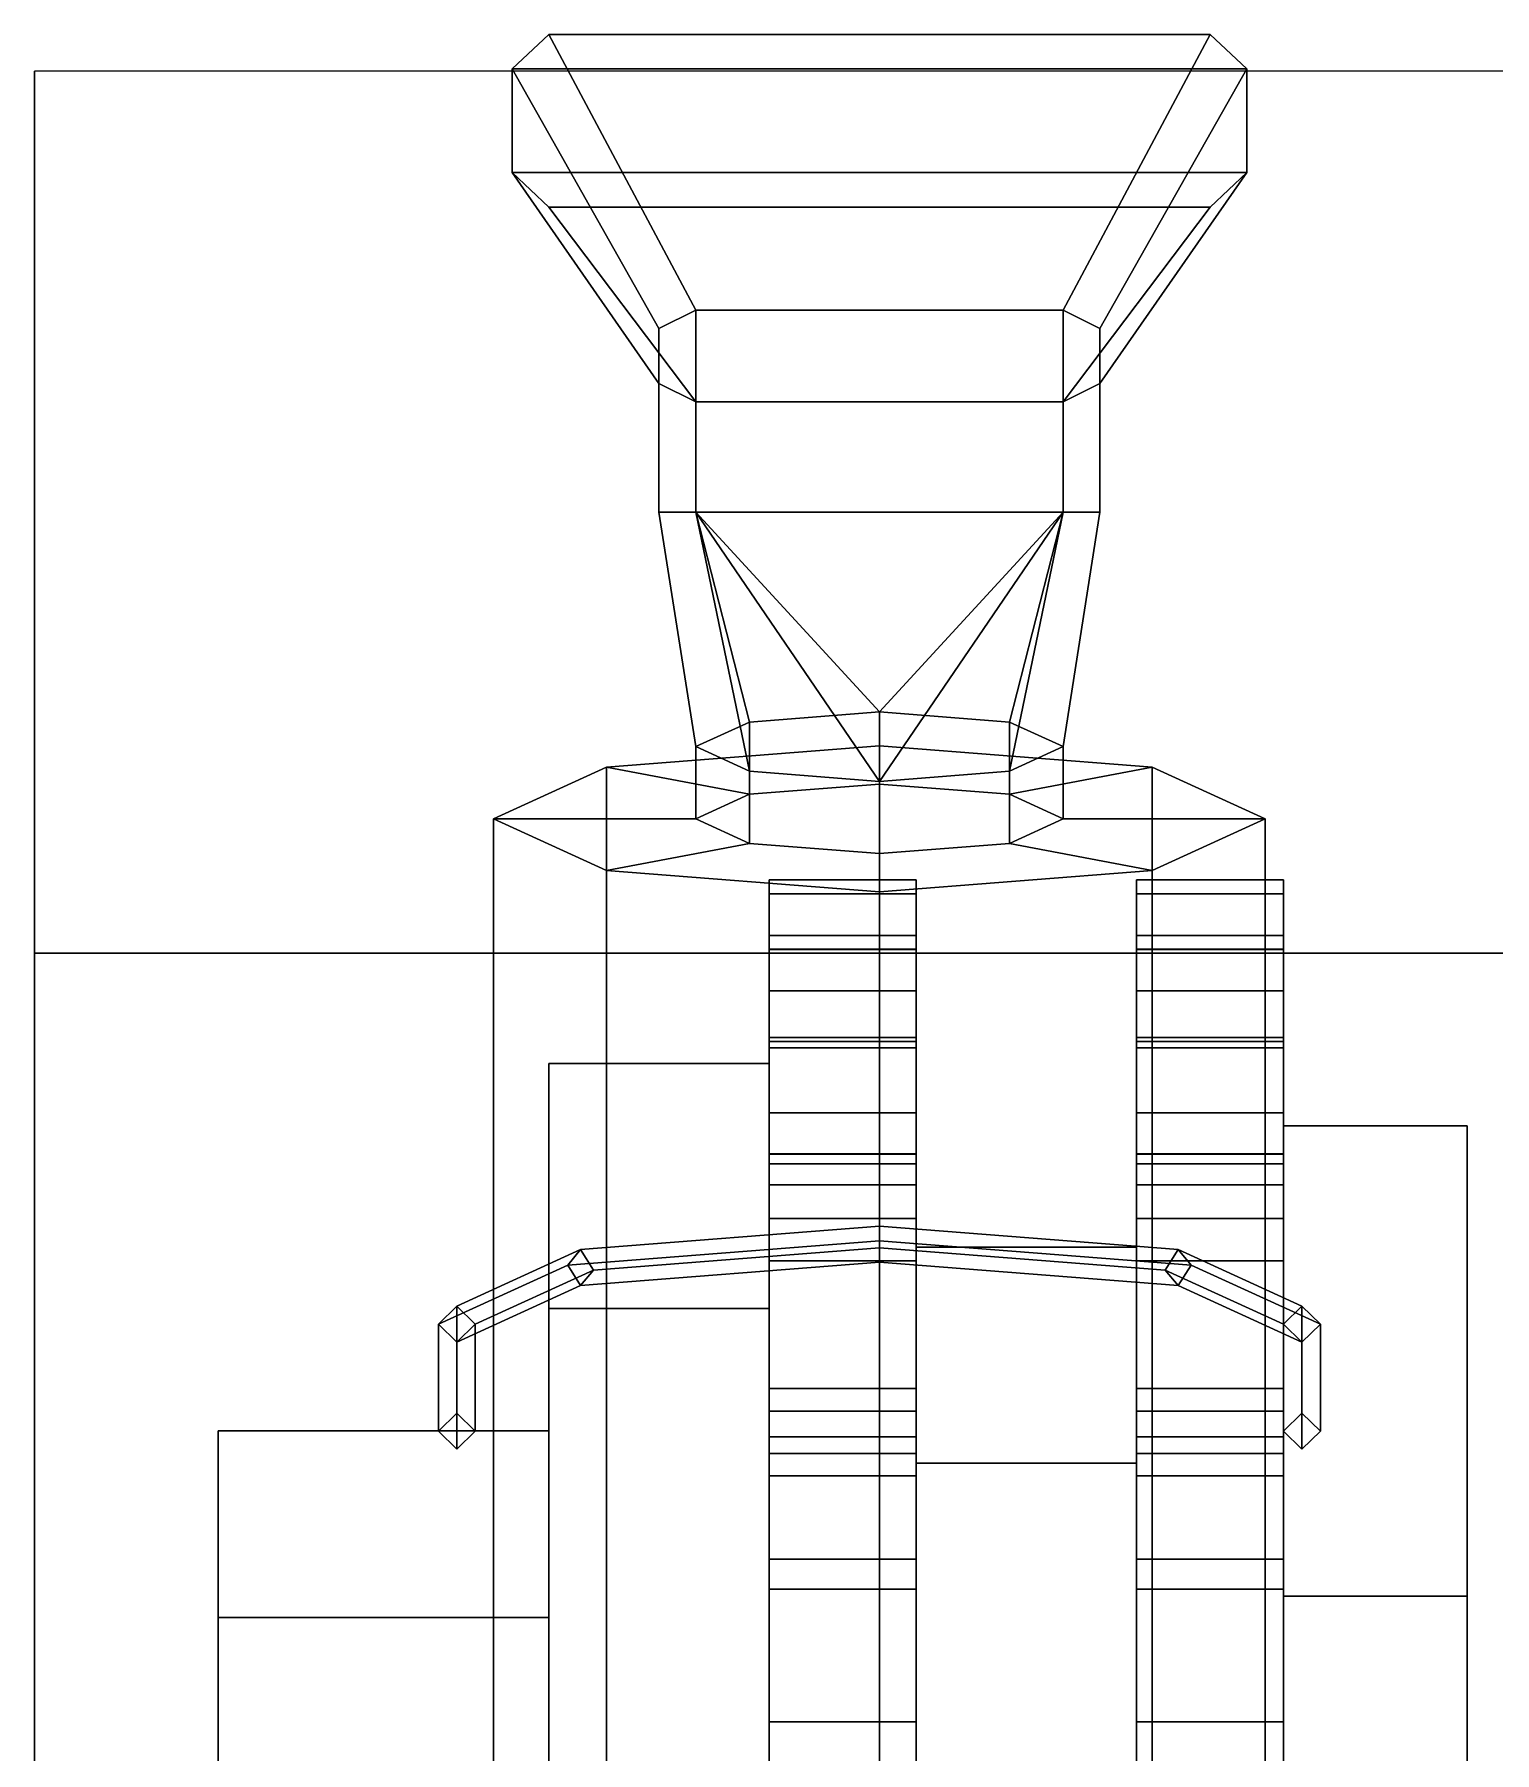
# Model space of a CAD drawing. Header units: millimetres. Extents: x -1.3 to 1.3, y -3 to 8.8.
# Drawn here: x -1.22 to -0.8226, y 2.9925 to 3.46 of the extents above; entities that cross this region are included whole.
import ezdxf

# ---------------------------------------------------------------- set-up
doc = ezdxf.new("R2010")
doc.units = ezdxf.units.MM
doc.header["$MEASUREMENT"] = 0
doc.layers.add('fenders', color=6, linetype='Continuous')
doc.layers.add('wheels', color=2, linetype='Continuous')

msp = doc.modelspace()

# ---------------------------------------------------------------- linework, layer by layer
for points in [[(-1.09, 3.4506, 1.62342), (-1.08, 3.46, 1.62), (-1.04, 3.385, 1.5567), (-1.05, 3.38, 1.56536)], [(-1.09, 3.4506, 1.62342), (-0.89, 3.4506, 1.62342), (-0.9, 3.46, 1.62), (-1.08, 3.46, 1.62)], [(-1.08, 3.46, 1.62), (-0.9, 3.46, 1.62), (-0.94, 3.385, 1.5567), (-1.04, 3.385, 1.5567)], [(-0.9, 3.46, 1.62), (-0.89, 3.4506, 1.62342), (-0.93, 3.38, 1.56536), (-0.94, 3.385, 1.5567)], [(-1.09, 3.42241, 1.63368), (-1.09, 3.4506, 1.62342), (-1.05, 3.38, 1.56536), (-1.05, 3.365, 1.59134)], [(-1.09, 3.42241, 1.63368), (-0.89, 3.42241, 1.63368), (-0.89, 3.4506, 1.62342), (-1.09, 3.4506, 1.62342)], [(-0.89, 3.4506, 1.62342), (-0.89, 3.42241, 1.63368), (-0.93, 3.365, 1.59134), (-0.93, 3.38, 1.56536)], [(-1.08, 3.41302, 1.6371), (-1.09, 3.42241, 1.63368), (-1.05, 3.365, 1.59134), (-1.04, 3.36, 1.6)], [(-1.08, 3.41302, 1.6371), (-0.9, 3.41302, 1.6371), (-0.89, 3.42241, 1.63368), (-1.09, 3.42241, 1.63368)], [(-0.89, 3.42241, 1.63368), (-0.9, 3.41302, 1.6371), (-0.94, 3.36, 1.6), (-0.93, 3.365, 1.59134)], [(-0.9, 3.41302, 1.6371), (-1.08, 3.41302, 1.6371), (-1.04, 3.36, 1.6), (-0.94, 3.36, 1.6)], [(-1.05, 3.38, 1.56536), (-1.04, 3.385, 1.5567), (-1.04, 3.33, 1.55), (-1.05, 3.33, 1.56)], [(-1.04, 3.385, 1.5567), (-0.94, 3.385, 1.5567), (-0.94, 3.33, 1.55), (-1.04, 3.33, 1.55)], [(-0.94, 3.385, 1.5567), (-0.93, 3.38, 1.56536), (-0.93, 3.33, 1.56), (-0.94, 3.33, 1.55)], [(-1.05, 3.365, 1.59134), (-1.05, 3.38, 1.56536), (-1.05, 3.33, 1.56), (-1.05, 3.33, 1.59)], [(-0.93, 3.38, 1.56536), (-0.93, 3.365, 1.59134), (-0.93, 3.33, 1.59), (-0.93, 3.33, 1.56)], [(-1.04, 3.36, 1.6), (-1.05, 3.365, 1.59134), (-1.05, 3.33, 1.59), (-1.04, 3.33, 1.6)], [(-0.93, 3.365, 1.59134), (-0.94, 3.36, 1.6), (-0.94, 3.33, 1.6), (-0.93, 3.33, 1.59)], [(-0.94, 3.36, 1.6), (-1.04, 3.36, 1.6), (-1.04, 3.33, 1.6), (-0.94, 3.33, 1.6)], [(-1.05, 3.33, 1.59), (-1.05, 3.33, 1.56), (-1.04, 3.26619, 1.58039)], [(-1.04, 3.33, 1.6), (-1.05, 3.33, 1.59), (-1.04, 3.26619, 1.58039), (-1.02536, 3.27287, 1.61511)], [(-1.05, 3.33, 1.56), (-1.04, 3.33, 1.55), (-1.02536, 3.2595, 1.54568), (-1.04, 3.26619, 1.58039)], [(-0.94, 3.33, 1.6), (-1.04, 3.33, 1.6), (-0.99, 3.27564, 1.62949)], [(-0.99, 3.27564, 1.62949), (-1.04, 3.33, 1.6), (-1.02536, 3.27287, 1.61511)], [(-1.04, 3.33, 1.55), (-1.04, 3.33, 1.55), (-0.99, 3.25673, 1.5313), (-1.02536, 3.2595, 1.54568)], [(-1.04, 3.33, 1.55), (-1.04, 3.33, 1.55), (-0.94, 3.33, 1.55), (-0.99, 3.25673, 1.5313)], [(-0.99, 3.25673, 1.5313), (-0.99, 3.25673, 1.5313), (-0.94, 3.33, 1.55), (-0.95464, 3.2595, 1.54568)], [(-0.94, 3.33, 1.6), (-0.99, 3.27564, 1.62949), (-0.95464, 3.27287, 1.61511)], [(-0.94, 3.33, 1.55), (-0.93, 3.33, 1.56), (-0.94, 3.26619, 1.58039), (-0.95464, 3.2595, 1.54568)], [(-0.93, 3.33, 1.59), (-0.94, 3.33, 1.6), (-0.95464, 3.27287, 1.61511), (-0.94, 3.26619, 1.58039)], [(-0.93, 3.33, 1.56), (-0.93, 3.33, 1.59), (-0.94, 3.26619, 1.58039)], [(-1.02536, 3.27287, 1.61511), (-1.04, 3.26619, 1.58039), (-1.04, 3.24655, 1.58418), (-1.02536, 3.25323, 1.61889)], [(-0.99, 3.27564, 1.62949), (-1.02536, 3.27287, 1.61511), (-1.02536, 3.25323, 1.61889), (-0.99, 3.256, 1.63327)], [(-0.95464, 3.27287, 1.61511), (-0.99, 3.27564, 1.62949), (-0.99, 3.256, 1.63327), (-0.95464, 3.25323, 1.61889)], [(-0.94, 3.26619, 1.58039), (-0.95464, 3.27287, 1.61511), (-0.95464, 3.25323, 1.61889), (-0.94, 3.24655, 1.58418)], [(-0.99, 3.2664, 1.68728), (-1.06425, 3.26059, 1.65708), (-1.06425, 2.00368, 1.89912), (-0.99, 2.00949, 1.92932)], [(-0.99, 3.256, 1.63327), (-1.02536, 3.25323, 1.61889), (-1.06425, 3.26059, 1.65708), (-0.99, 3.2664, 1.68728)], [(-1.04, 3.26619, 1.58039), (-1.02536, 3.2595, 1.54568), (-1.02536, 3.23986, 1.54946), (-1.04, 3.24655, 1.58418)], [(-0.91575, 3.26059, 1.65708), (-0.99, 3.2664, 1.68728), (-0.99, 2.00949, 1.92932), (-0.91575, 2.00368, 1.89912)], [(-0.95464, 3.25323, 1.61889), (-0.99, 3.256, 1.63327), (-0.99, 3.2664, 1.68728), (-0.91575, 3.26059, 1.65708)], [(-0.95464, 3.2595, 1.54568), (-0.94, 3.26619, 1.58039), (-0.94, 3.24655, 1.58418), (-0.95464, 3.23986, 1.54946)], [(-1.06425, 3.26059, 1.65708), (-1.095, 3.24655, 1.58418), (-1.095, 1.98964, 1.82622), (-1.06425, 2.00368, 1.89912)], [(-1.02536, 3.25323, 1.61889), (-1.04, 3.24655, 1.58418), (-1.095, 3.24655, 1.58418), (-1.06425, 3.26059, 1.65708)], [(-1.02536, 3.2595, 1.54568), (-0.99, 3.25673, 1.5313), (-0.99, 3.23709, 1.53508), (-1.02536, 3.23986, 1.54946)], [(-0.99, 3.25673, 1.5313), (-0.95464, 3.2595, 1.54568), (-0.95464, 3.23986, 1.54946), (-0.99, 3.23709, 1.53508)], [(-0.94, 3.24655, 1.58418), (-0.95464, 3.25323, 1.61889), (-0.91575, 3.26059, 1.65708), (-0.885, 3.24655, 1.58418)], [(-0.885, 3.24655, 1.58418), (-0.91575, 3.26059, 1.65708), (-0.91575, 2.00368, 1.89912), (-0.885, 1.98964, 1.82622)], [(-1.095, 3.24655, 1.58418), (-1.06425, 3.23251, 1.51127), (-1.06425, 1.9756, 1.75331), (-1.095, 1.98964, 1.82622)], [(-1.04, 3.24655, 1.58418), (-1.02536, 3.23986, 1.54946), (-1.06425, 3.23251, 1.51127), (-1.095, 3.24655, 1.58418)], [(-0.95464, 3.23986, 1.54946), (-0.94, 3.24655, 1.58418), (-0.885, 3.24655, 1.58418), (-0.91575, 3.23251, 1.51127)], [(-0.91575, 3.23251, 1.51127), (-0.885, 3.24655, 1.58418), (-0.885, 1.98964, 1.82622), (-0.91575, 1.9756, 1.75331)], [(-1.02536, 3.23986, 1.54946), (-0.99, 3.23709, 1.53508), (-0.99, 3.22669, 1.48107), (-1.06425, 3.23251, 1.51127)], [(-0.99, 3.23709, 1.53508), (-0.95464, 3.23986, 1.54946), (-0.91575, 3.23251, 1.51127), (-0.99, 3.22669, 1.48107)], [(-1.06425, 3.23251, 1.51127), (-0.99, 3.22669, 1.48107), (-0.99, 1.96978, 1.72311), (-1.06425, 1.9756, 1.75331)], [(-0.99, 3.22669, 1.48107), (-0.91575, 3.23251, 1.51127), (-0.91575, 1.9756, 1.75331), (-0.99, 1.96978, 1.72311)], [(-1.07132, 3.12936, 1.68955), (-1.07485, 3.12512, 1.69397), (-0.99, 3.13176, 1.72848), (-0.99, 3.13573, 1.72263)], [(-1.06778, 3.12378, 1.68703), (-1.07132, 3.12936, 1.68955), (-0.99, 3.13573, 1.72263), (-0.99, 3.12987, 1.71866)], [(-0.99, 3.13573, 1.72263), (-0.99, 3.13176, 1.72848), (-0.90515, 3.12512, 1.69397), (-0.90868, 3.12936, 1.68955)], [(-0.99, 3.12987, 1.71866), (-0.99, 3.13573, 1.72263), (-0.90868, 3.12936, 1.68955), (-0.91222, 3.12378, 1.68703)], [(-1.105, 3.11398, 1.6097), (-1.11, 3.10907, 1.61065), (-1.07485, 3.12512, 1.69397), (-1.07132, 3.12936, 1.68955)], [(-1.1, 3.10907, 1.61065), (-1.105, 3.11398, 1.6097), (-1.07132, 3.12936, 1.68955), (-1.06778, 3.12378, 1.68703)], [(-1.07485, 3.12512, 1.69397), (-1.07132, 3.11954, 1.69144), (-0.99, 3.12591, 1.72452), (-0.99, 3.13176, 1.72848)], [(-1.07132, 3.11954, 1.69144), (-1.06778, 3.12378, 1.68703), (-0.99, 3.12987, 1.71866), (-0.99, 3.12591, 1.72452)], [(-0.99, 3.13176, 1.72848), (-0.99, 3.12591, 1.72452), (-0.90868, 3.11954, 1.69144), (-0.90515, 3.12512, 1.69397)], [(-0.99, 3.12591, 1.72452), (-0.99, 3.12987, 1.71866), (-0.91222, 3.12378, 1.68703), (-0.90868, 3.11954, 1.69144)], [(-0.91222, 3.12378, 1.68703), (-0.90868, 3.12936, 1.68955), (-0.875, 3.11398, 1.6097), (-0.88, 3.10907, 1.61065)], [(-0.90868, 3.12936, 1.68955), (-0.90515, 3.12512, 1.69397), (-0.87, 3.10907, 1.61065), (-0.875, 3.11398, 1.6097)], [(-1.11, 3.10907, 1.61065), (-1.105, 3.10416, 1.61159), (-1.07132, 3.11954, 1.69144), (-1.07485, 3.12512, 1.69397)], [(-1.105, 3.10416, 1.61159), (-1.1, 3.10907, 1.61065), (-1.06778, 3.12378, 1.68703), (-1.07132, 3.11954, 1.69144)], [(-0.90868, 3.11954, 1.69144), (-0.91222, 3.12378, 1.68703), (-0.88, 3.10907, 1.61065), (-0.875, 3.10416, 1.61159)], [(-0.90515, 3.12512, 1.69397), (-0.90868, 3.11954, 1.69144), (-0.875, 3.10416, 1.61159), (-0.87, 3.10907, 1.61065)], [(-1.105, 3.0848, 1.45817), (-1.11, 3.07992, 1.45927), (-1.11, 3.10907, 1.61065), (-1.105, 3.11398, 1.6097)], [(-1.1, 3.07992, 1.45927), (-1.105, 3.0848, 1.45817), (-1.105, 3.11398, 1.6097), (-1.1, 3.10907, 1.61065)], [(-0.875, 3.0848, 1.45817), (-0.88, 3.07992, 1.45927), (-0.88, 3.10907, 1.61065), (-0.875, 3.11398, 1.6097)], [(-0.87, 3.07992, 1.45927), (-0.875, 3.0848, 1.45817), (-0.875, 3.11398, 1.6097), (-0.87, 3.10907, 1.61065)], [(-1.11, 3.07992, 1.45927), (-1.105, 3.07504, 1.46037), (-1.105, 3.10416, 1.61159), (-1.11, 3.10907, 1.61065)], [(-1.105, 3.07504, 1.46037), (-1.1, 3.07992, 1.45927), (-1.1, 3.10907, 1.61065), (-1.105, 3.10416, 1.61159)], [(-0.88, 3.07992, 1.45927), (-0.875, 3.07504, 1.46037), (-0.875, 3.10416, 1.61159), (-0.88, 3.10907, 1.61065)], [(-0.875, 3.07504, 1.46037), (-0.87, 3.07992, 1.45927), (-0.87, 3.10907, 1.61065), (-0.875, 3.10416, 1.61159)]]:
    msp.add_3dface(points)
at = {"layer": 'fenders'}
for points in [[(-0.72, 3.21, 1.43), (-0.72, 3.45, 1.23), (-1.22, 3.45, 1.23), (-1.22, 3.21, 1.43)], [(-1.22, 3.21, 1.43), (-1.22, 3.45, 1.23), (-1.22, 3.42, 1.17), (-1.22, 3.21, 1.36)], [(-0.72, 2.01, 1.7), (-0.72, 3.21, 1.43), (-1.22, 3.21, 1.43), (-1.22, 2.01, 1.7)], [(-1.22, 2.01, 1.7), (-1.22, 3.21, 1.43), (-1.22, 3.21, 1.36), (-1.22, 1.96, 1.63)]]:
    msp.add_3dface(points, dxfattribs=at)
at = {"layer": 'wheels'}
for points in [[(-1.02, 3.23, 0.78), (-1.02, 3.22617, 0.80661), (-0.98, 3.22617, 0.80661), (-0.98, 3.23, 0.78)], [(-1.02, 3.23, 0.78), (-1.02, 3.18, 0.78), (-1.02, 3.21111, 0.80445), (-1.02, 3.22617, 0.80661)], [(-1.02, 3.22617, 0.75339), (-1.02, 3.23, 0.78), (-0.98, 3.23, 0.78), (-0.98, 3.22617, 0.75339)], [(-1.02, 3.21111, 0.75555), (-1.02, 3.18, 0.78), (-1.02, 3.23, 0.78), (-1.02, 3.22617, 0.75339)], [(-1.02, 3.22617, 0.80661), (-1.02, 3.21111, 0.80445), (-0.98, 3.21111, 0.80445), (-0.98, 3.22617, 0.80661)], [(-1.02, 3.21111, 0.75555), (-1.02, 3.22617, 0.75339), (-0.98, 3.22617, 0.75339), (-0.98, 3.21111, 0.75555)], [(-0.98, 3.23, 0.78), (-0.98, 3.22617, 0.80661), (-0.98, 3.21111, 0.80445), (-0.98, 3.13, 0.78)], [(-0.98, 3.22617, 0.75339), (-0.98, 3.23, 0.78), (-0.98, 3.13, 0.78), (-0.98, 3.21111, 0.75555)], [(-0.92, 3.22617, 0.80661), (-0.92, 3.23, 0.78), (-0.92, 3.23, 0.78), (-0.92, 3.22617, 0.75339)], [(-0.88, 3.23, 0.78), (-0.88, 3.22617, 0.75339), (-0.92, 3.22617, 0.75339), (-0.92, 3.23, 0.78)], [(-0.88, 3.22617, 0.80661), (-0.88, 3.23, 0.78), (-0.92, 3.23, 0.78), (-0.92, 3.22617, 0.80661)], [(-0.88, 3.22617, 0.75339), (-0.88, 3.21111, 0.75555), (-0.92, 3.21111, 0.75555), (-0.92, 3.22617, 0.75339)], [(-0.88, 3.21111, 0.80445), (-0.88, 3.22617, 0.80661), (-0.92, 3.22617, 0.80661), (-0.92, 3.21111, 0.80445)], [(-0.92, 3.22617, 0.80661), (-0.92, 3.22617, 0.75339), (-0.92, 3.21111, 0.75555), (-0.92, 3.21111, 0.80445)], [(-0.88, 3.23, 0.78), (-0.88, 3.22617, 0.80661), (-0.88, 3.22617, 0.75339), (-0.88, 3.23, 0.78)], [(-0.88, 3.22617, 0.80661), (-0.88, 3.21111, 0.80445), (-0.88, 3.21111, 0.75555), (-0.88, 3.22617, 0.75339)], [(-1.02, 3.21479, 0.8858), (-1.02, 3.21096, 0.91241), (-0.98, 3.21096, 0.91241), (-0.98, 3.21479, 0.8858)], [(-1.02, 3.19973, 0.88363), (-1.02, 3.21479, 0.8858), (-0.98, 3.21479, 0.8858), (-0.98, 3.19973, 0.88363)], [(-1.02, 3.21096, 0.91241), (-1.02, 3.21479, 0.8858), (-1.02, 3.19979, 0.93687), (-1.02, 3.21096, 0.91241)], [(-1.02, 3.21479, 0.8858), (-1.02, 3.19973, 0.88363), (-1.02, 3.18595, 0.93055), (-1.02, 3.19979, 0.93687)], [(-1.02, 3.21096, 0.64759), (-1.02, 3.21479, 0.6742), (-0.98, 3.21479, 0.6742), (-0.98, 3.21096, 0.64759)], [(-1.02, 3.21479, 0.6742), (-1.02, 3.19973, 0.67637), (-0.98, 3.19973, 0.67637), (-0.98, 3.21479, 0.6742)], [(-1.02, 3.21096, 0.64759), (-1.02, 3.19979, 0.62313), (-1.02, 3.21479, 0.6742), (-1.02, 3.21096, 0.64759)], [(-1.02, 3.19979, 0.62313), (-1.02, 3.18595, 0.62945), (-1.02, 3.19973, 0.67637), (-1.02, 3.21479, 0.6742)], [(-0.98, 3.21479, 0.8858), (-0.98, 3.21096, 0.91241), (-0.98, 3.21096, 0.91241), (-0.98, 3.19979, 0.93687)], [(-0.98, 3.21479, 0.8858), (-0.98, 3.19979, 0.93687), (-0.98, 3.18595, 0.93055), (-0.98, 3.19973, 0.88363)], [(-0.98, 3.19979, 0.62313), (-0.98, 3.21096, 0.64759), (-0.98, 3.21096, 0.64759), (-0.98, 3.21479, 0.6742)], [(-0.98, 3.19979, 0.62313), (-0.98, 3.21479, 0.6742), (-0.98, 3.19973, 0.67637), (-0.98, 3.18595, 0.62945)], [(-0.88, 3.19973, 0.67637), (-0.88, 3.21479, 0.6742), (-0.92, 3.21479, 0.6742), (-0.92, 3.19973, 0.67637)], [(-0.88, 3.21479, 0.8858), (-0.88, 3.19973, 0.88363), (-0.92, 3.19973, 0.88363), (-0.92, 3.21479, 0.8858)], [(-0.92, 3.21479, 0.6742), (-0.92, 3.21096, 0.64759), (-0.92, 3.11501, 0.67576), (-0.92, 3.19973, 0.67637)], [(-0.92, 3.21096, 0.91241), (-0.92, 3.21479, 0.8858), (-0.92, 3.19973, 0.88363), (-0.92, 3.11501, 0.88424)], [(-0.88, 3.21479, 0.6742), (-0.88, 3.21096, 0.64759), (-0.92, 3.21096, 0.64759), (-0.92, 3.21479, 0.6742)], [(-0.88, 3.21096, 0.91241), (-0.88, 3.21479, 0.8858), (-0.92, 3.21479, 0.8858), (-0.92, 3.21096, 0.91241)], [(-0.88, 3.21096, 0.91241), (-0.88, 3.16299, 0.89833), (-0.88, 3.19973, 0.88363), (-0.88, 3.21479, 0.8858)], [(-0.88, 3.19973, 0.67637), (-0.88, 3.16299, 0.66167), (-0.88, 3.21096, 0.64759), (-0.88, 3.21479, 0.6742)], [(-1.02, 3.21111, 0.80445), (-1.02, 3.18705, 0.8313), (-0.98, 3.18705, 0.8313), (-0.98, 3.21111, 0.80445)], [(-1.02, 3.18, 0.78), (-1.02, 3.18, 0.78), (-1.02, 3.18705, 0.8313), (-1.02, 3.21111, 0.80445)], [(-1.02, 3.18705, 0.7287), (-1.02, 3.21111, 0.75555), (-0.98, 3.21111, 0.75555), (-0.98, 3.18705, 0.7287)], [(-1.02, 3.18, 0.78), (-1.02, 3.18, 0.78), (-1.02, 3.21111, 0.75555), (-1.02, 3.18705, 0.7287)], [(-1.02, 3.21096, 0.91241), (-1.02, 3.19979, 0.93687), (-0.98, 3.19979, 0.93687), (-0.98, 3.21096, 0.91241)], [(-1.02, 3.19979, 0.62313), (-1.02, 3.21096, 0.64759), (-0.98, 3.21096, 0.64759), (-0.98, 3.19979, 0.62313)], [(-0.98, 3.21111, 0.80445), (-0.98, 3.21111, 0.80445), (-0.98, 3.18705, 0.8313), (-0.98, 3.13, 0.78)], [(-0.98, 3.18705, 0.7287), (-0.98, 3.21111, 0.75555), (-0.98, 3.13, 0.78)], [(-0.88, 3.21111, 0.75555), (-0.88, 3.18705, 0.7287), (-0.92, 3.18705, 0.7287), (-0.92, 3.21111, 0.75555)], [(-0.88, 3.18705, 0.8313), (-0.88, 3.21111, 0.80445), (-0.92, 3.21111, 0.80445), (-0.92, 3.18705, 0.8313)], [(-0.92, 3.21111, 0.80445), (-0.92, 3.21111, 0.75555), (-0.92, 3.18705, 0.7287), (-0.92, 3.18705, 0.8313)], [(-0.92, 3.19979, 0.93687), (-0.92, 3.21096, 0.91241), (-0.92, 3.11501, 0.88424), (-0.92, 3.18595, 0.93055)], [(-0.88, 3.19979, 0.93687), (-0.88, 3.21096, 0.91241), (-0.92, 3.21096, 0.91241), (-0.92, 3.19979, 0.93687)], [(-0.92, 3.21096, 0.64759), (-0.92, 3.19979, 0.62313), (-0.92, 3.18595, 0.62945), (-0.92, 3.11501, 0.67576)], [(-0.88, 3.21096, 0.64759), (-0.88, 3.19979, 0.62313), (-0.92, 3.19979, 0.62313), (-0.92, 3.21096, 0.64759)], [(-0.88, 3.21111, 0.80445), (-0.88, 3.18705, 0.8313), (-0.88, 3.18705, 0.7287), (-0.88, 3.21111, 0.75555)], [(-0.88, 3.18595, 0.93055), (-0.88, 3.16299, 0.89833), (-0.88, 3.21096, 0.91241), (-0.88, 3.19979, 0.93687)], [(-0.88, 3.21096, 0.64759), (-0.88, 3.16299, 0.66167), (-0.88, 3.18595, 0.62945), (-0.88, 3.19979, 0.62313)], [(-1.02, 3.19979, 0.93687), (-1.02, 3.18595, 0.93055), (-0.98, 3.18595, 0.93055), (-0.98, 3.19979, 0.93687)], [(-1.02, 3.18595, 0.62945), (-1.02, 3.19979, 0.62313), (-0.98, 3.19979, 0.62313), (-0.98, 3.18595, 0.62945)], [(-1.02, 3.1842, 0.85109), (-1.02, 3.19973, 0.88363), (-0.98, 3.19973, 0.88363), (-0.98, 3.1842, 0.85109)], [(-1.02, 3.19973, 0.88363), (-1.02, 3.1842, 0.85109), (-1.02, 3.1553, 0.94953), (-1.02, 3.18595, 0.93055)], [(-1.02, 3.19973, 0.67637), (-1.02, 3.1842, 0.70891), (-0.98, 3.1842, 0.70891), (-0.98, 3.19973, 0.67637)], [(-1.02, 3.18595, 0.62945), (-1.02, 3.1553, 0.61047), (-1.02, 3.1842, 0.70891), (-1.02, 3.19973, 0.67637)], [(-0.98, 3.19973, 0.88363), (-0.98, 3.18595, 0.93055), (-0.98, 3.1553, 0.94953), (-0.98, 3.1842, 0.85109)], [(-0.98, 3.18595, 0.62945), (-0.98, 3.19973, 0.67637), (-0.98, 3.1842, 0.70891), (-0.98, 3.1553, 0.61047)], [(-0.88, 3.18595, 0.93055), (-0.88, 3.19979, 0.93687), (-0.92, 3.19979, 0.93687), (-0.92, 3.18595, 0.93055)], [(-0.88, 3.19979, 0.62313), (-0.88, 3.18595, 0.62945), (-0.92, 3.18595, 0.62945), (-0.92, 3.19979, 0.62313)], [(-0.88, 3.1842, 0.70891), (-0.88, 3.19973, 0.67637), (-0.92, 3.19973, 0.67637), (-0.92, 3.1842, 0.70891)], [(-0.88, 3.19973, 0.88363), (-0.88, 3.1842, 0.85109), (-0.92, 3.1842, 0.85109), (-0.92, 3.19973, 0.88363)], [(-0.92, 3.1842, 0.70891), (-0.92, 3.19973, 0.67637), (-0.92, 3.11501, 0.67576)], [(-0.92, 3.19973, 0.88363), (-0.92, 3.19973, 0.88363), (-0.92, 3.1842, 0.85109), (-0.92, 3.11501, 0.88424)], [(-0.88, 3.16299, 0.89833), (-0.88, 3.16299, 0.89833), (-0.88, 3.1842, 0.85109), (-0.88, 3.19973, 0.88363)], [(-0.88, 3.16299, 0.66167), (-0.88, 3.16299, 0.66167), (-0.88, 3.19973, 0.67637), (-0.88, 3.1842, 0.70891)], [(-1.02, 3.18705, 0.8313), (-1.02, 3.1842, 0.85109), (-0.98, 3.1842, 0.85109), (-0.98, 3.18705, 0.8313)], [(-1.02, 3.18, 0.78), (-1.02, 3.11333, 1.00707), (-1.02, 3.1842, 0.85109), (-1.02, 3.18705, 0.8313)], [(-1.02, 3.1842, 0.70891), (-1.02, 3.18705, 0.7287), (-0.98, 3.18705, 0.7287), (-0.98, 3.1842, 0.70891)], [(-1.02, 3.18, 0.78), (-1.02, 3.18, 0.78), (-1.02, 3.18705, 0.7287), (-1.02, 3.1842, 0.70891)], [(-1.02, 3.18595, 0.93055), (-1.02, 3.1553, 0.94953), (-0.98, 3.1553, 0.94953), (-0.98, 3.18595, 0.93055)], [(-1.02, 3.1553, 0.61047), (-1.02, 3.18595, 0.62945), (-0.98, 3.18595, 0.62945), (-0.98, 3.1553, 0.61047)], [(-1.02, 3.1842, 0.85109), (-1.02, 3.11333, 1.00707), (-1.02, 3.11333, 1.00707), (-1.02, 3.1553, 0.94953)], [(-1.02, 3.1553, 0.61047), (-1.02, 3.18, 0.78), (-1.02, 3.18, 0.78), (-1.02, 3.1842, 0.70891)], [(-0.98, 3.18705, 0.8313), (-0.98, 3.1842, 0.85109), (-0.98, 3.07126, 0.98004), (-0.98, 3.13, 0.78)], [(-0.98, 3.1842, 0.70891), (-0.98, 3.18705, 0.7287), (-0.98, 3.13, 0.78)], [(-0.98, 3.1842, 0.85109), (-0.98, 3.1553, 0.94953), (-0.98, 3.07126, 0.98004)], [(-0.98, 3.1553, 0.61047), (-0.98, 3.1842, 0.70891), (-0.98, 3.13, 0.78)], [(-0.88, 3.18705, 0.7287), (-0.88, 3.1842, 0.70891), (-0.92, 3.1842, 0.70891), (-0.92, 3.18705, 0.7287)], [(-0.88, 3.1842, 0.85109), (-0.88, 3.18705, 0.8313), (-0.92, 3.18705, 0.8313), (-0.92, 3.1842, 0.85109)], [(-0.92, 3.18705, 0.7287), (-0.92, 3.1842, 0.70891), (-0.92, 3.11501, 0.67576)], [(-0.92, 3.18705, 0.8313), (-0.92, 3.18705, 0.7287), (-0.92, 3.11501, 0.67576)], [(-0.92, 3.1842, 0.85109), (-0.92, 3.18705, 0.8313), (-0.92, 3.11501, 0.67576), (-0.92, 3.11501, 0.88424)], [(-0.88, 3.1553, 0.94953), (-0.88, 3.18595, 0.93055), (-0.92, 3.18595, 0.93055), (-0.92, 3.1553, 0.94953)], [(-0.92, 3.1553, 0.94953), (-0.92, 3.18595, 0.93055), (-0.92, 3.11501, 0.88424)], [(-0.88, 3.18595, 0.62945), (-0.88, 3.1553, 0.61047), (-0.92, 3.1553, 0.61047), (-0.92, 3.18595, 0.62945)], [(-0.92, 3.18595, 0.62945), (-0.92, 3.18595, 0.62945), (-0.92, 3.1553, 0.61047), (-0.92, 3.11501, 0.67576)], [(-0.88, 3.16299, 0.89833), (-0.88, 3.16299, 0.66167), (-0.88, 3.18705, 0.8313), (-0.88, 3.1842, 0.85109)], [(-0.88, 3.16299, 0.66167), (-0.88, 3.16299, 0.66167), (-0.88, 3.1842, 0.70891), (-0.88, 3.18705, 0.7287)], [(-0.88, 3.18705, 0.8313), (-0.88, 3.16299, 0.66167), (-0.88, 3.16299, 0.66167), (-0.88, 3.18705, 0.7287)], [(-0.88, 3.16299, 0.89833), (-0.88, 3.16299, 0.89833), (-0.88, 3.18595, 0.93055), (-0.88, 3.1553, 0.94953)], [(-0.88, 3.16299, 0.66167), (-0.88, 3.16299, 0.66167), (-0.88, 3.1553, 0.61047), (-0.88, 3.18595, 0.62945)], [(-1.08, 3.0292, 0.60699), (-1.08, 3.08, 0.78), (-1.08, 3.18, 0.78), (-1.08, 3.11333, 0.55293)], [(-1.08, 3.11333, 0.55293), (-1.08, 3.18, 0.78), (-1.02, 3.18, 0.78), (-1.02, 3.11333, 0.55293)], [(-1.08, 3.08, 0.78), (-1.08, 3.0292, 0.95301), (-1.08, 3.11333, 1.00707), (-1.08, 3.18, 0.78)], [(-1.08, 3.18, 0.78), (-1.08, 3.11333, 1.00707), (-1.02, 3.11333, 1.00707), (-1.02, 3.18, 0.78)], [(-1.02, 3.11333, 0.55293), (-1.02, 3.18, 0.78), (-1.02, 3.1553, 0.61047), (-1.02, 3.14699, 0.59228)], [(-1.02, 3.15539, 0.5259), (-1.02, 3.16656, 0.55036), (-0.98, 3.16656, 0.55036), (-0.98, 3.15539, 0.5259)], [(-1.02, 3.16656, 0.55036), (-1.02, 3.15272, 0.55668), (-0.98, 3.15272, 0.55668), (-0.98, 3.16656, 0.55036)], [(-1.02, 3.15539, 0.5259), (-1.02, 3.11333, 0.55293), (-1.02, 3.15272, 0.55668), (-1.02, 3.16656, 0.55036)], [(-1.02, 3.16656, 1.00964), (-1.02, 3.15539, 1.0341), (-0.98, 3.15539, 1.0341), (-0.98, 3.16656, 1.00964)], [(-1.02, 3.15272, 1.00332), (-1.02, 3.16656, 1.00964), (-0.98, 3.16656, 1.00964), (-0.98, 3.15272, 1.00332)], [(-1.02, 3.15272, 1.00332), (-1.02, 3.11333, 1.00707), (-1.02, 3.15539, 1.0341), (-1.02, 3.16656, 1.00964)], [(-0.98, 3.15539, 0.5259), (-0.98, 3.16656, 0.55036), (-0.98, 3.15272, 0.55668), (-0.98, 3.07126, 0.57996)], [(-0.98, 3.16656, 1.00964), (-0.98, 3.15539, 1.0341), (-0.98, 3.07126, 0.98004), (-0.98, 3.15272, 1.00332)], [(-0.88, 3.15272, 0.55668), (-0.88, 3.16656, 0.55036), (-0.92, 3.16656, 0.55036), (-0.92, 3.15272, 0.55668)], [(-0.92, 3.16656, 0.55036), (-0.92, 3.13778, 0.50558), (-0.92, 3.12628, 0.51554), (-0.92, 3.15272, 0.55668)], [(-0.92, 3.16656, 0.55036), (-0.92, 3.15539, 0.5259), (-0.92, 3.15539, 0.5259), (-0.92, 3.13778, 0.50558)], [(-0.88, 3.16656, 0.55036), (-0.88, 3.15539, 0.5259), (-0.92, 3.15539, 0.5259), (-0.92, 3.16656, 0.55036)], [(-0.88, 3.16656, 1.00964), (-0.88, 3.15272, 1.00332), (-0.92, 3.15272, 1.00332), (-0.92, 3.16656, 1.00964)], [(-0.92, 3.13778, 1.05442), (-0.92, 3.16656, 1.00964), (-0.92, 3.15272, 1.00332), (-0.92, 3.12628, 1.04446)], [(-0.92, 3.13778, 1.05442), (-0.92, 3.15539, 1.0341), (-0.92, 3.15539, 1.0341), (-0.92, 3.16656, 1.00964)], [(-0.88, 3.15539, 1.0341), (-0.88, 3.16656, 1.00964), (-0.92, 3.16656, 1.00964), (-0.92, 3.15539, 1.0341)], [(-0.88, 3.16656, 0.55036), (-0.88, 3.15272, 0.55668), (-0.88, 3.12628, 0.51554), (-0.88, 3.13778, 0.50558)], [(-0.88, 3.15539, 0.5259), (-0.88, 3.16656, 0.55036), (-0.88, 3.13778, 0.50558), (-0.88, 3.15539, 0.5259)], [(-0.88, 3.13778, 1.05442), (-0.88, 3.12628, 1.04446), (-0.88, 3.15272, 1.00332), (-0.88, 3.16656, 1.00964)], [(-0.88, 3.15539, 1.0341), (-0.88, 3.13778, 1.05442), (-0.88, 3.16656, 1.00964), (-0.88, 3.15539, 1.0341)], [(-0.83, 3.16299, 0.66167), (-0.83, 3.03504, 0.46259), (-0.88, 3.03504, 0.46259), (-0.88, 3.16299, 0.66167)], [(-0.88, 3.16299, 0.66167), (-0.88, 3.03504, 0.46259), (-0.88, 3.14699, 0.59228), (-0.88, 3.1553, 0.61047)], [(-0.83, 3.03504, 1.09741), (-0.83, 3.16299, 0.89833), (-0.88, 3.16299, 0.89833), (-0.88, 3.03504, 1.09741)], [(-0.83, 3.16299, 0.89833), (-0.83, 3.16299, 0.66167), (-0.88, 3.16299, 0.66167), (-0.88, 3.16299, 0.89833)], [(-0.88, 3.03504, 1.09741), (-0.88, 3.16299, 0.89833), (-0.88, 3.09152, 1.05403), (-0.88, 3.07842, 1.06915)], [(-0.88, 3.16299, 0.89833), (-0.88, 3.16299, 0.89833), (-0.88, 3.1553, 0.94953), (-0.88, 3.14699, 0.96772)], [(-0.88, 3.09152, 1.05403), (-0.88, 3.16299, 0.89833), (-0.88, 3.16299, 0.89833), (-0.88, 3.14699, 0.96772)], [(-0.83, 2.87, 0.78), (-0.83, 2.83778, 0.70222), (-0.83, 3.03504, 0.46259), (-0.83, 3.16299, 0.66167)], [(-0.83, 2.87, 0.78), (-0.83, 2.87, 0.78), (-0.83, 3.16299, 0.66167), (-0.83, 3.16299, 0.89833)], [(-0.83, 2.83778, 0.85778), (-0.83, 2.87, 0.78), (-0.83, 3.16299, 0.89833), (-0.83, 3.03504, 1.09741)], [(-1.02, 3.13778, 0.50558), (-1.02, 3.15539, 0.5259), (-0.98, 3.15539, 0.5259), (-0.98, 3.13778, 0.50558)], [(-1.02, 3.12628, 0.51554), (-1.02, 3.11333, 0.55293), (-1.02, 3.15539, 0.5259), (-1.02, 3.13778, 0.50558)], [(-1.02, 3.15539, 1.0341), (-1.02, 3.13778, 1.05442), (-0.98, 3.13778, 1.05442), (-0.98, 3.15539, 1.0341)], [(-1.02, 3.15539, 1.0341), (-1.02, 3.11333, 1.00707), (-1.02, 3.12628, 1.04446), (-1.02, 3.13778, 1.05442)], [(-1.02, 3.1553, 0.94953), (-1.02, 3.14699, 0.96772), (-0.98, 3.14699, 0.96772), (-0.98, 3.1553, 0.94953)], [(-1.02, 3.11333, 1.00707), (-1.02, 3.11333, 1.00707), (-1.02, 3.14699, 0.96772), (-1.02, 3.1553, 0.94953)], [(-1.02, 3.14699, 0.59228), (-1.02, 3.1553, 0.61047), (-0.98, 3.1553, 0.61047), (-0.98, 3.14699, 0.59228)], [(-1.02, 3.15272, 0.55668), (-1.02, 3.14699, 0.59228), (-0.98, 3.14699, 0.59228), (-0.98, 3.15272, 0.55668)], [(-1.02, 3.11333, 0.55293), (-1.02, 3.11333, 0.55293), (-1.02, 3.14699, 0.59228), (-1.02, 3.15272, 0.55668)], [(-1.02, 3.14699, 0.96772), (-1.02, 3.15272, 1.00332), (-0.98, 3.15272, 1.00332), (-0.98, 3.14699, 0.96772)], [(-1.02, 3.11333, 1.00707), (-1.02, 3.11333, 1.00707), (-1.02, 3.15272, 1.00332), (-1.02, 3.14699, 0.96772)], [(-0.98, 3.13778, 0.50558), (-0.98, 3.15539, 0.5259), (-0.98, 3.07126, 0.57996), (-0.98, 3.12628, 0.51554)], [(-0.98, 3.15539, 1.0341), (-0.98, 3.13778, 1.05442), (-0.98, 3.12628, 1.04446), (-0.98, 3.07126, 0.98004)], [(-0.98, 3.1553, 0.94953), (-0.98, 3.14699, 0.96772), (-0.98, 3.07126, 0.98004)], [(-0.98, 3.14699, 0.59228), (-0.98, 3.1553, 0.61047), (-0.98, 3.13, 0.78), (-0.98, 3.07126, 0.57996)], [(-0.98, 3.15272, 0.55668), (-0.98, 3.15272, 0.55668), (-0.98, 3.14699, 0.59228), (-0.98, 3.07126, 0.57996)], [(-0.98, 3.14699, 0.96772), (-0.98, 3.15272, 1.00332), (-0.98, 3.07126, 0.98004)], [(-0.88, 3.15539, 0.5259), (-0.88, 3.13778, 0.50558), (-0.92, 3.13778, 0.50558), (-0.92, 3.15539, 0.5259)], [(-0.88, 3.13778, 1.05442), (-0.88, 3.15539, 1.0341), (-0.92, 3.15539, 1.0341), (-0.92, 3.13778, 1.05442)], [(-0.92, 3.1553, 0.61047), (-0.92, 3.14699, 0.59228), (-0.92, 3.0023, 0.50037), (-0.92, 3.11501, 0.67576)], [(-0.88, 3.14699, 0.96772), (-0.88, 3.1553, 0.94953), (-0.92, 3.1553, 0.94953), (-0.92, 3.14699, 0.96772)], [(-0.92, 3.14699, 0.96772), (-0.92, 3.1553, 0.94953), (-0.92, 3.11501, 0.88424)], [(-0.88, 3.1553, 0.61047), (-0.88, 3.14699, 0.59228), (-0.92, 3.14699, 0.59228), (-0.92, 3.1553, 0.61047)], [(-0.88, 3.14699, 0.59228), (-0.88, 3.15272, 0.55668), (-0.92, 3.15272, 0.55668), (-0.92, 3.14699, 0.59228)], [(-0.92, 3.15272, 0.55668), (-0.92, 3.12628, 0.51554), (-0.92, 3.09152, 0.50597), (-0.92, 3.14699, 0.59228)], [(-0.88, 3.15272, 1.00332), (-0.88, 3.14699, 0.96772), (-0.92, 3.14699, 0.96772), (-0.92, 3.15272, 1.00332)], [(-0.92, 3.12628, 1.04446), (-0.92, 3.15272, 1.00332), (-0.92, 3.14699, 0.96772), (-0.92, 3.09152, 1.05403)], [(-0.88, 3.15272, 0.55668), (-0.88, 3.14699, 0.59228), (-0.88, 3.09152, 0.50597), (-0.88, 3.12628, 0.51554)], [(-0.88, 3.12628, 1.04446), (-0.88, 3.09152, 1.05403), (-0.88, 3.14699, 0.96772), (-0.88, 3.15272, 1.00332)], [(-0.92, 3.14699, 0.59228), (-0.92, 3.09152, 0.50597), (-0.92, 3.0023, 0.50037)], [(-0.92, 3.09152, 1.05403), (-0.92, 3.14699, 0.96772), (-0.92, 3.11501, 0.88424)], [(-0.88, 3.14699, 0.59228), (-0.88, 3.03504, 0.46259), (-0.88, 3.03504, 0.46259), (-0.88, 3.09152, 0.50597)], [(-1.02, 3.12628, 0.51554), (-1.02, 3.13778, 0.50558), (-0.98, 3.13778, 0.50558), (-0.98, 3.12628, 0.51554)], [(-1.02, 3.13778, 1.05442), (-1.02, 3.12628, 1.04446), (-0.98, 3.12628, 1.04446), (-0.98, 3.13778, 1.05442)], [(-0.88, 3.13778, 0.50558), (-0.88, 3.12628, 0.51554), (-0.92, 3.12628, 0.51554), (-0.92, 3.13778, 0.50558)], [(-0.88, 3.12628, 1.04446), (-0.88, 3.13778, 1.05442), (-0.92, 3.13778, 1.05442), (-0.92, 3.12628, 1.04446)], [(-0.98, 3.13, 0.78), (-0.98, 3.07126, 0.98004), (-0.92, 3.07126, 0.98004), (-0.92, 3.13, 0.78)], [(-0.98, 3.07126, 0.57996), (-0.98, 3.13, 0.78), (-0.92, 3.13, 0.78), (-0.92, 3.07126, 0.57996)], [(-1.02, 3.09152, 0.50597), (-1.02, 3.12628, 0.51554), (-0.98, 3.12628, 0.51554), (-0.98, 3.09152, 0.50597)], [(-1.02, 3.11333, 0.55293), (-1.02, 3.11333, 0.55293), (-1.02, 3.12628, 0.51554), (-1.02, 3.09152, 0.50597)], [(-1.02, 3.12628, 1.04446), (-1.02, 3.09152, 1.05403), (-0.98, 3.09152, 1.05403), (-0.98, 3.12628, 1.04446)], [(-1.02, 3.11333, 1.00707), (-1.02, 3.11333, 1.00707), (-1.02, 3.09152, 1.05403), (-1.02, 3.12628, 1.04446)], [(-0.98, 3.09152, 0.50597), (-0.98, 3.12628, 0.51554), (-0.98, 3.07126, 0.57996)], [(-0.98, 3.12628, 1.04446), (-0.98, 3.12628, 1.04446), (-0.98, 3.09152, 1.05403), (-0.98, 3.07126, 0.98004)], [(-0.88, 3.12628, 0.51554), (-0.88, 3.09152, 0.50597), (-0.92, 3.09152, 0.50597), (-0.92, 3.12628, 0.51554)], [(-0.88, 3.09152, 1.05403), (-0.88, 3.12628, 1.04446), (-0.92, 3.12628, 1.04446), (-0.92, 3.09152, 1.05403)], [(-0.92, 3.07842, 1.06915), (-0.92, 3.09152, 1.05403), (-0.92, 3.11501, 0.88424), (-0.92, 3.0023, 1.05963)], [(-1.08, 2.89293, 0.48892), (-1.08, 3.0292, 0.60699), (-1.08, 3.11333, 0.55293), (-1.08, 2.93447, 0.39795)], [(-1.08, 2.93447, 0.39795), (-1.08, 3.11333, 0.55293), (-1.02, 3.11333, 0.55293), (-1.02, 2.93447, 0.39795)], [(-1.08, 3.0292, 0.95301), (-1.08, 2.89293, 1.07108), (-1.08, 2.93447, 1.16205), (-1.08, 3.11333, 1.00707)], [(-1.08, 3.11333, 1.00707), (-1.08, 2.93447, 1.16205), (-1.02, 2.93447, 1.16205), (-1.02, 3.11333, 1.00707)], [(-1.02, 3.00089, 0.42367), (-1.02, 3.11333, 0.55293), (-1.02, 3.11333, 0.55293), (-1.02, 3.07842, 0.49085)], [(-1.02, 3.11333, 0.55293), (-1.02, 3.11333, 0.55293), (-1.02, 3.09152, 0.50597), (-1.02, 3.07842, 0.49085)], [(-1.02, 2.93447, 0.39795), (-1.02, 3.11333, 0.55293), (-1.02, 3.00089, 0.42367), (-1.02, 2.98406, 0.41285)], [(-1.02, 3.11333, 1.00707), (-1.02, 2.93447, 1.16205), (-1.02, 3.07842, 1.06915), (-1.02, 3.09152, 1.05403)], [(-1.02, 3.07842, 0.49085), (-1.02, 3.09152, 0.50597), (-0.98, 3.09152, 0.50597), (-0.98, 3.07842, 0.49085)], [(-1.02, 3.09152, 1.05403), (-1.02, 3.07842, 1.06915), (-0.98, 3.07842, 1.06915), (-0.98, 3.09152, 1.05403)], [(-0.98, 3.07842, 0.49085), (-0.98, 3.09152, 0.50597), (-0.98, 3.07126, 0.57996)], [(-0.98, 3.09152, 1.05403), (-0.98, 3.07842, 1.06915), (-0.98, 2.9137, 1.11656), (-0.98, 3.07126, 0.98004)], [(-0.88, 3.09152, 0.50597), (-0.88, 3.07842, 0.49085), (-0.92, 3.07842, 0.49085), (-0.92, 3.09152, 0.50597)], [(-0.92, 3.09152, 0.50597), (-0.92, 3.07842, 0.49085), (-0.92, 3.0023, 0.50037)], [(-0.88, 3.07842, 1.06915), (-0.88, 3.09152, 1.05403), (-0.92, 3.09152, 1.05403), (-0.92, 3.07842, 1.06915)], [(-0.88, 3.03504, 0.46259), (-0.88, 3.03504, 0.46259), (-0.88, 3.07842, 0.49085), (-0.88, 3.09152, 0.50597)], [(-1.02, 3.06778, 0.4248), (-1.02, 3.08539, 0.44512), (-0.98, 3.08539, 0.44512), (-0.98, 3.06778, 0.4248)], [(-1.02, 3.08539, 0.44512), (-1.02, 3.07389, 0.45508), (-0.98, 3.07389, 0.45508), (-0.98, 3.08539, 0.44512)], [(-1.02, 3.06778, 0.4248), (-1.02, 3.04516, 0.41026), (-1.02, 3.08539, 0.44512), (-1.02, 3.06778, 0.4248)], [(-1.02, 3.04516, 0.41026), (-1.02, 3.03694, 0.42306), (-1.02, 3.07389, 0.45508), (-1.02, 3.08539, 0.44512)], [(-1.02, 3.08539, 1.11488), (-1.02, 3.06778, 1.1352), (-0.98, 3.06778, 1.1352), (-0.98, 3.08539, 1.11488)], [(-1.02, 3.07389, 1.10492), (-1.02, 3.08539, 1.11488), (-0.98, 3.08539, 1.11488), (-0.98, 3.07389, 1.10492)], [(-1.02, 3.06778, 1.1352), (-1.02, 3.08539, 1.11488), (-1.02, 3.04516, 1.14974), (-1.02, 3.06778, 1.1352)], [(-1.02, 3.08539, 1.11488), (-1.02, 3.07389, 1.10492), (-1.02, 3.03694, 1.13694), (-1.02, 3.04516, 1.14974)], [(-0.98, 3.04516, 0.41026), (-0.98, 3.06778, 0.4248), (-0.98, 3.06778, 0.4248), (-0.98, 3.08539, 0.44512)], [(-0.98, 3.04516, 0.41026), (-0.98, 3.08539, 0.44512), (-0.98, 3.07389, 0.45508), (-0.98, 3.03694, 0.42306)], [(-0.98, 3.08539, 1.11488), (-0.98, 3.06778, 1.1352), (-0.98, 3.06778, 1.1352), (-0.98, 3.04516, 1.14974)], [(-0.98, 3.08539, 1.11488), (-0.98, 3.04516, 1.14974), (-0.98, 3.03694, 1.13694), (-0.98, 3.07389, 1.10492)], [(-0.88, 3.07389, 0.45508), (-0.88, 3.08539, 0.44512), (-0.92, 3.08539, 0.44512), (-0.92, 3.07389, 0.45508)], [(-0.92, 3.08539, 0.44512), (-0.92, 3.06778, 0.4248), (-0.92, 3.0023, 0.50037), (-0.92, 3.07389, 0.45508)], [(-0.88, 3.08539, 0.44512), (-0.88, 3.06778, 0.4248), (-0.92, 3.06778, 0.4248), (-0.92, 3.08539, 0.44512)], [(-0.88, 3.08539, 1.11488), (-0.88, 3.07389, 1.10492), (-0.92, 3.07389, 1.10492), (-0.92, 3.08539, 1.11488)], [(-0.92, 3.06778, 1.1352), (-0.92, 3.08539, 1.11488), (-0.92, 3.07389, 1.10492), (-0.92, 3.0023, 1.05963)], [(-0.88, 3.06778, 1.1352), (-0.88, 3.08539, 1.11488), (-0.92, 3.08539, 1.11488), (-0.92, 3.06778, 1.1352)], [(-0.88, 3.07389, 0.45508), (-0.88, 3.03504, 0.46259), (-0.88, 3.06778, 0.4248), (-0.88, 3.08539, 0.44512)], [(-0.88, 3.06778, 1.1352), (-0.88, 3.03504, 1.09741), (-0.88, 3.07389, 1.10492), (-0.88, 3.08539, 1.11488)], [(-1.17, 3.08, 0.78), (-1.17, 3.0292, 0.95301), (-1.08, 3.0292, 0.95301), (-1.08, 3.08, 0.78)], [(-1.17, 3.0292, 0.60699), (-1.17, 3.08, 0.78), (-1.08, 3.08, 0.78), (-1.08, 3.0292, 0.60699)], [(-1.17, 2.83778, 0.70222), (-1.17, 2.87, 0.78), (-1.17, 3.08, 0.78), (-1.17, 3.0292, 0.60699)], [(-1.17, 2.87, 0.78), (-1.17, 2.83778, 0.85778), (-1.17, 3.0292, 0.95301), (-1.17, 3.08, 0.78)], [(-1.02, 3.07389, 0.45508), (-1.02, 3.07842, 0.49085), (-0.98, 3.07842, 0.49085), (-0.98, 3.07389, 0.45508)], [(-1.02, 3.03694, 0.42306), (-1.02, 3.00089, 0.42367), (-1.02, 3.07842, 0.49085), (-1.02, 3.07389, 0.45508)], [(-1.02, 3.07842, 1.06915), (-1.02, 3.07389, 1.10492), (-0.98, 3.07389, 1.10492), (-0.98, 3.07842, 1.06915)], [(-1.02, 3.07389, 1.10492), (-1.02, 3.07842, 1.06915), (-1.02, 3.00089, 1.13633), (-1.02, 3.03694, 1.13694)], [(-1.02, 3.07842, 1.06915), (-1.02, 2.93447, 1.16205), (-1.02, 2.93447, 1.16205), (-1.02, 3.00089, 1.13633)], [(-0.98, 3.00089, 0.42367), (-0.98, 3.07842, 0.49085), (-0.98, 3.07126, 0.57996)], [(-0.98, 3.03694, 0.42306), (-0.98, 3.07389, 0.45508), (-0.98, 3.07842, 0.49085), (-0.98, 3.00089, 0.42367)], [(-0.98, 3.07389, 1.10492), (-0.98, 3.03694, 1.13694), (-0.98, 3.00089, 1.13633), (-0.98, 3.07842, 1.06915)], [(-0.98, 3.07842, 1.06915), (-0.98, 3.00089, 1.13633), (-0.98, 2.9137, 1.11656)], [(-0.88, 3.07842, 0.49085), (-0.88, 3.07389, 0.45508), (-0.92, 3.07389, 0.45508), (-0.92, 3.07842, 0.49085)], [(-0.92, 3.07842, 0.49085), (-0.92, 3.07389, 0.45508), (-0.92, 3.0023, 0.50037)], [(-0.88, 3.07389, 1.10492), (-0.88, 3.07842, 1.06915), (-0.92, 3.07842, 1.06915), (-0.92, 3.07389, 1.10492)], [(-0.92, 3.07389, 1.10492), (-0.92, 3.07389, 1.10492), (-0.92, 3.07842, 1.06915), (-0.92, 3.0023, 1.05963)], [(-0.88, 3.03504, 0.46259), (-0.88, 3.03504, 0.46259), (-0.88, 3.07389, 0.45508), (-0.88, 3.07842, 0.49085)], [(-0.88, 3.03504, 1.09741), (-0.88, 3.03504, 1.09741), (-0.88, 3.07842, 1.06915), (-0.88, 3.07389, 1.10492)], [(-1.02, 3.04516, 0.41026), (-1.02, 3.06778, 0.4248), (-0.98, 3.06778, 0.4248), (-0.98, 3.04516, 0.41026)], [(-1.02, 3.06778, 1.1352), (-1.02, 3.04516, 1.14974), (-0.98, 3.04516, 1.14974), (-0.98, 3.06778, 1.1352)], [(-0.98, 2.9137, 0.44344), (-0.98, 3.07126, 0.57996), (-0.92, 3.07126, 0.57996), (-0.92, 2.9137, 0.44344)], [(-0.98, 2.98406, 0.41285), (-0.98, 3.00089, 0.42367), (-0.98, 3.07126, 0.57996), (-0.98, 2.9137, 0.44344)], [(-0.98, 3.07126, 0.98004), (-0.98, 2.9137, 1.11656), (-0.92, 2.9137, 1.11656), (-0.92, 3.07126, 0.98004)], [(-0.92, 3.06778, 0.4248), (-0.92, 3.04516, 0.41026), (-0.92, 3.03694, 0.42306), (-0.92, 3.0023, 0.50037)], [(-0.88, 3.06778, 0.4248), (-0.88, 3.04516, 0.41026), (-0.92, 3.04516, 0.41026), (-0.92, 3.06778, 0.4248)], [(-0.92, 3.04516, 1.14974), (-0.92, 3.06778, 1.1352), (-0.92, 3.0023, 1.05963), (-0.92, 3.03694, 1.13694)], [(-0.88, 3.04516, 1.14974), (-0.88, 3.06778, 1.1352), (-0.92, 3.06778, 1.1352), (-0.92, 3.04516, 1.14974)], [(-0.88, 3.06778, 0.4248), (-0.88, 3.03504, 0.46259), (-0.88, 3.03694, 0.42306), (-0.88, 3.04516, 0.41026)], [(-0.88, 3.03694, 1.13694), (-0.88, 3.03504, 1.09741), (-0.88, 3.06778, 1.1352), (-0.88, 3.04516, 1.14974)], [(-1.02, 3.03694, 0.42306), (-1.02, 3.04516, 0.41026), (-0.98, 3.04516, 0.41026), (-0.98, 3.03694, 0.42306)], [(-1.02, 3.04516, 1.14974), (-1.02, 3.03694, 1.13694), (-0.98, 3.03694, 1.13694), (-0.98, 3.04516, 1.14974)], [(-0.88, 3.04516, 0.41026), (-0.88, 3.03694, 0.42306), (-0.92, 3.03694, 0.42306), (-0.92, 3.04516, 0.41026)], [(-0.88, 3.03694, 1.13694), (-0.88, 3.04516, 1.14974), (-0.92, 3.04516, 1.14974), (-0.92, 3.03694, 1.13694)], [(-1.02, 3.00089, 0.42367), (-1.02, 3.03694, 0.42306), (-0.98, 3.03694, 0.42306), (-0.98, 3.00089, 0.42367)], [(-1.02, 3.03694, 1.13694), (-1.02, 3.00089, 1.13633), (-0.98, 3.00089, 1.13633), (-0.98, 3.03694, 1.13694)], [(-0.88, 3.03694, 0.42306), (-0.88, 3.00089, 0.42367), (-0.92, 3.00089, 0.42367), (-0.92, 3.03694, 0.42306)], [(-0.92, 3.03694, 0.42306), (-0.92, 3.03694, 0.42306), (-0.92, 3.00089, 0.42367), (-0.92, 3.0023, 0.50037)], [(-0.88, 3.00089, 1.13633), (-0.88, 3.03694, 1.13694), (-0.92, 3.03694, 1.13694), (-0.92, 3.00089, 1.13633)], [(-0.92, 3.00089, 1.13633), (-0.92, 3.03694, 1.13694), (-0.92, 3.0023, 1.05963)], [(-0.88, 3.03504, 0.46259), (-0.88, 3.03504, 0.46259), (-0.88, 3.00089, 0.42367), (-0.88, 3.03694, 0.42306)], [(-0.88, 3.03504, 1.09741), (-0.88, 3.03504, 1.09741), (-0.88, 3.03694, 1.13694), (-0.88, 3.00089, 1.13633)], [(-0.83, 3.03504, 0.46259), (-0.83, 2.81977, 0.36427), (-0.88, 2.81977, 0.36427), (-0.88, 3.03504, 0.46259)], [(-0.88, 3.03504, 0.46259), (-0.88, 2.81977, 0.36427), (-0.88, 2.98406, 0.41285), (-0.88, 3.00089, 0.42367)], [(-0.83, 2.81977, 1.19573), (-0.83, 3.03504, 1.09741), (-0.88, 3.03504, 1.09741), (-0.88, 2.81977, 1.19573)], [(-0.88, 2.81977, 1.19573), (-0.88, 3.03504, 1.09741), (-0.88, 2.89074, 1.18976), (-0.88, 2.87155, 1.1954)], [(-0.88, 3.03504, 1.09741), (-0.88, 3.03504, 1.09741), (-0.88, 3.00089, 1.13633), (-0.88, 2.98406, 1.14715)], [(-0.88, 2.89074, 1.18976), (-0.88, 3.03504, 1.09741), (-0.88, 3.03504, 1.09741), (-0.88, 2.98406, 1.14715)], [(-0.83, 2.83778, 0.70222), (-0.83, 2.76, 0.67), (-0.83, 2.81977, 0.36427), (-0.83, 3.03504, 0.46259)], [(-0.83, 2.76, 0.89), (-0.83, 2.83778, 0.85778), (-0.83, 3.03504, 1.09741), (-0.83, 2.81977, 1.19573)], [(-1.17, 2.89293, 0.48892), (-1.17, 3.0292, 0.60699), (-1.08, 3.0292, 0.60699), (-1.08, 2.89293, 0.48892)], [(-1.17, 2.76, 0.67), (-1.17, 2.83778, 0.70222), (-1.17, 3.0292, 0.60699), (-1.17, 2.89293, 0.48892)], [(-1.17, 3.0292, 0.95301), (-1.17, 2.89293, 1.07108), (-1.08, 2.89293, 1.07108), (-1.08, 3.0292, 0.95301)], [(-1.17, 2.83778, 0.85778), (-1.17, 2.83778, 0.85778), (-1.17, 2.89293, 1.07108), (-1.17, 3.0292, 0.95301)], [(-0.92, 3.00089, 0.42367), (-0.92, 2.98406, 0.41285), (-0.92, 2.81266, 0.41377), (-0.92, 3.0023, 0.50037)], [(-0.92, 2.98406, 1.14715), (-0.92, 3.00089, 1.13633), (-0.92, 3.0023, 1.05963)], [(-0.92, 2.89074, 1.18976), (-0.92, 2.98406, 1.14715), (-0.92, 3.0023, 1.05963)], [(-0.92, 2.87155, 1.1954), (-0.92, 2.89074, 1.18976), (-0.92, 3.0023, 1.05963), (-0.92, 2.81266, 1.14623)], [(-1.02, 2.98406, 0.41285), (-1.02, 3.00089, 0.42367), (-0.98, 3.00089, 0.42367), (-0.98, 2.98406, 0.41285)], [(-1.02, 3.00089, 1.13633), (-1.02, 2.98406, 1.14715), (-0.98, 2.98406, 1.14715), (-0.98, 3.00089, 1.13633)], [(-1.02, 2.93447, 1.16205), (-1.02, 2.93447, 1.16205), (-1.02, 2.98406, 1.14715), (-1.02, 3.00089, 1.13633)], [(-0.98, 3.00089, 1.13633), (-0.98, 2.98406, 1.14715), (-0.98, 2.9137, 1.11656)], [(-0.88, 3.00089, 0.42367), (-0.88, 2.98406, 0.41285), (-0.92, 2.98406, 0.41285), (-0.92, 3.00089, 0.42367)], [(-0.88, 2.98406, 1.14715), (-0.88, 3.00089, 1.13633), (-0.92, 3.00089, 1.13633), (-0.92, 2.98406, 1.14715)]]:
    msp.add_3dface(points, dxfattribs=at)

doc.saveas('drawing.dxf')
